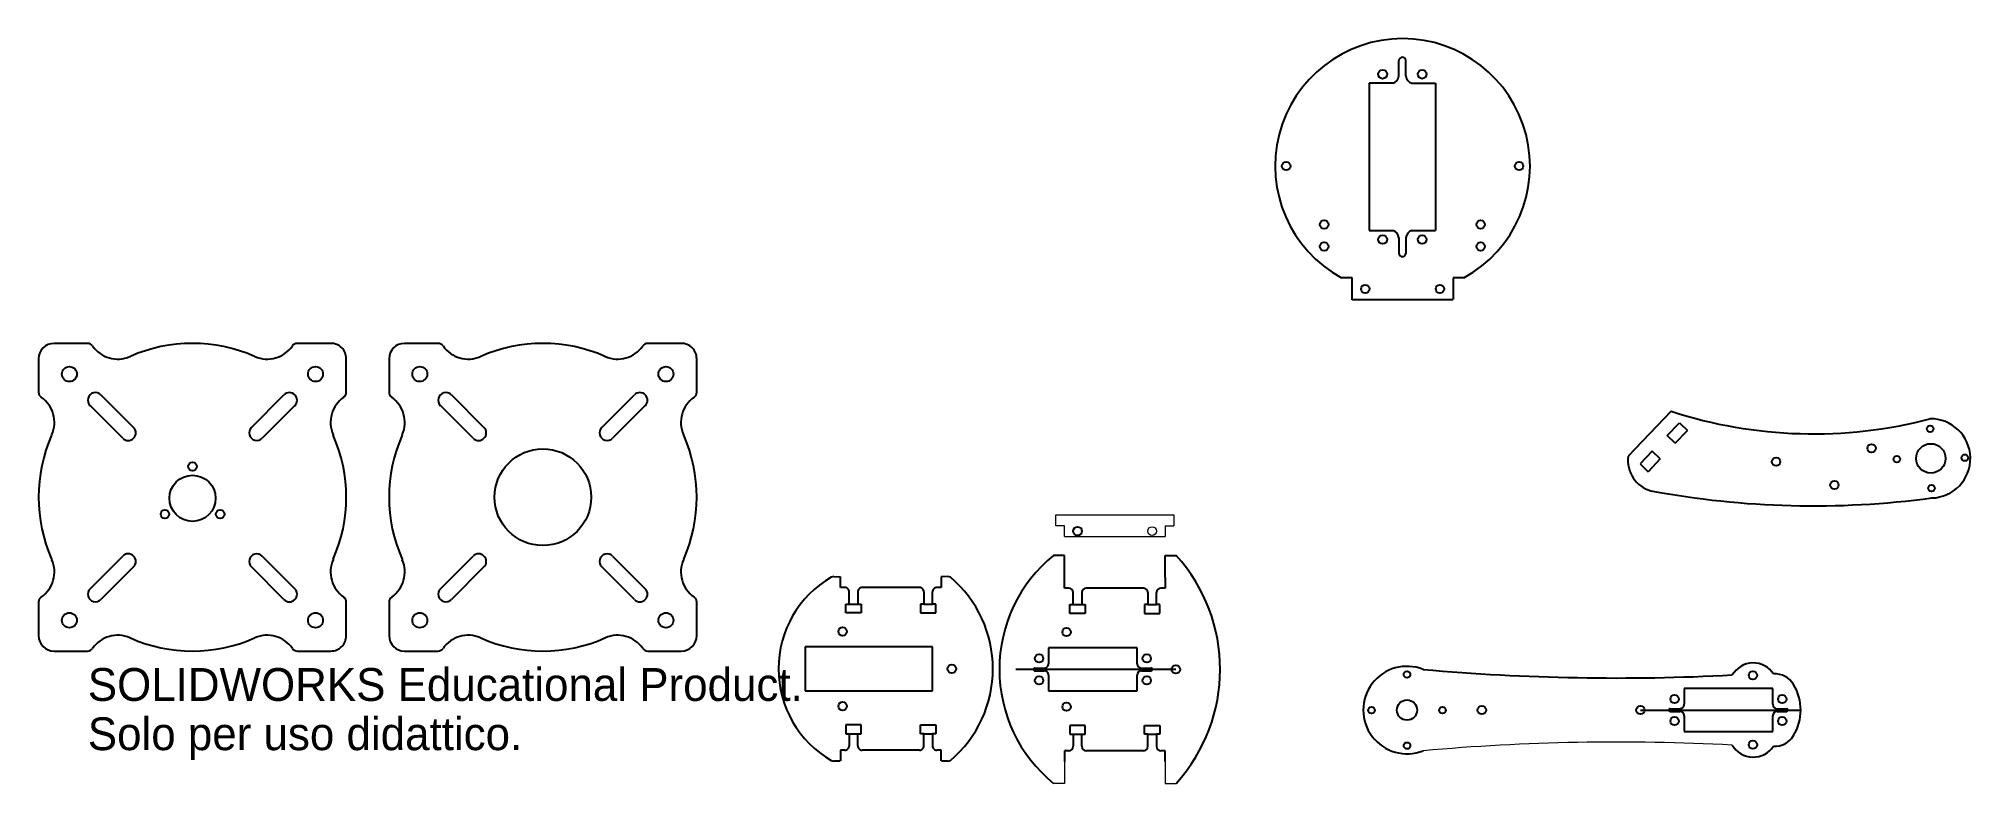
# Model space of a CAD drawing. Header units: millimetres. Extents: x -22 to 857, y -11 to 328.
import ezdxf

# ---------------------------------------------------------------- set-up
doc = ezdxf.new("R2010")
doc.units = ezdxf.units.MM
doc.layers.add('SLD-0', color=174, linetype='Continuous')
doc.styles.add('SLDTEXTSTYLE0', font='Arail.ttf')

msp = doc.modelspace()

# ---------------------------------------------------------------- linework, layer by layer
at = {"layer": 'SLD-0'}
for p, q in [((596.63, 311.09), (596.63, 318.15)), ((599.82, 311.09), (599.82, 318.15)), ((582.7, 307.76), (582.7, 307.76)), ((593.9, 307.76), (583.13, 307.76)), ((583.13, 307.76), (583.13, 240.76)), ((602.55, 307.76), (613.32, 307.76)), ((613.32, 307.76), (613.32, 240.76)), ((583.13, 240.76), (593.9, 240.76)), ((596.63, 237.44), (596.63, 230.37)), ((599.82, 237.44), (599.82, 230.37)), ((602.55, 240.76), (613.32, 240.76)), ((575.3, 219.23), (570.44, 219.23)), ((575.3, 209.23), (575.3, 219.23)), ((621.3, 219.23), (621.3, 209.37)), ((626.16, 219.23), (621.3, 219.23)), ((621.16, 209.23), (575.3, 209.23)), ((-0.12, 189.43), (-15.38, 189.43)), ((110.62, 189.43), (95.37, 189.43)), ((159.34, 189.43), (144.08, 189.43)), ((270.08, 189.43), (254.83, 189.43)), ((-22.38, 182.43), (-22.38, 167.18)), ((19.18, 183.39), (19.44, 183.51)), ((75.81, 183.51), (76.06, 183.39)), ((117.62, 167.18), (117.62, 182.43)), ((137.08, 182.43), (137.08, 167.18)), ((178.64, 183.39), (178.9, 183.51)), ((235.27, 183.51), (235.52, 183.39)), ((277.08, 167.18), (277.08, 182.43)), ((15.88, 146.23), (1.03, 161.08)), ((5.98, 166.03), (20.83, 151.18)), ((74.42, 151.18), (89.27, 166.03)), ((94.22, 161.08), (79.37, 146.23)), ((175.34, 146.23), (160.49, 161.08)), ((165.44, 166.03), (180.28, 151.18)), ((233.88, 151.18), (248.73, 166.03)), ((253.68, 161.08), (238.83, 146.23)), ((720.55, 158.53), (700.99, 138.11)), ((718.72, 147.49), (724.25, 153.27)), ((722.4, 143.96), (727.94, 149.74)), ((724.25, 153.27), (727.94, 149.74)), ((111.59, 147.87), (111.7, 147.61)), ((271.04, 147.87), (271.16, 147.61)), ((722.4, 143.96), (718.72, 147.49)), ((711.87, 140.34), (706.34, 134.56)), ((706.34, 134.56), (710.02, 131.04)), ((715.56, 136.81), (710.02, 131.04)), ((715.56, 136.81), (711.87, 140.34)), ((-16.45, 91.25), (-16.34, 90.99)), ((1.03, 77.78), (15.88, 92.63)), ((79.37, 92.63), (94.22, 77.78)), ((111.7, 91.25), (111.59, 90.99)), ((143.01, 91.25), (143.12, 90.99)), ((160.49, 77.78), (175.34, 92.63)), ((238.83, 92.63), (253.68, 77.78)), ((271.16, 91.25), (271.04, 90.99)), ((444.46, 92.93), (439.46, 92.93)), ((444.46, 82.93), (444.46, 92.93)), ((490.26, 82.93), (490.26, 92.93)), ((490.26, 92.93), (495.26, 92.93)), ((20.83, 87.68), (5.98, 72.84)), ((89.27, 72.84), (74.42, 87.68)), ((180.28, 87.68), (165.44, 72.84)), ((248.73, 72.84), (233.88, 87.68)), ((339.43, 83.32), (342.53, 83.18)), ((342.53, 78.32), (342.53, 83.18)), ((391.43, 83.32), (388.33, 83.18)), ((388.33, 83.18), (388.33, 78.32)), ((444.46, 78.07), (444.46, 82.93)), ((490.26, 82.93), (490.26, 78.07)), ((-22.38, 71.68), (-22.38, 56.43)), ((117.62, 56.43), (117.62, 71.68)), ((137.08, 71.68), (137.08, 56.43)), ((277.08, 56.43), (277.08, 71.68)), ((344.48, 78.32), (342.53, 78.32)), ((344.98, 70.82), (346.48, 70.82)), ((344.98, 66.82), (344.98, 70.82)), ((346.48, 70.82), (346.48, 76.32)), ((346.48, 70.82), (350.38, 70.82)), ((350.38, 76.32), (350.38, 70.82)), ((350.38, 70.82), (351.88, 70.82)), ((351.88, 70.82), (351.88, 66.82)), ((378.48, 78.32), (352.38, 78.32)), ((380.48, 70.82), (378.98, 70.82)), ((378.98, 70.82), (378.98, 66.82)), ((380.48, 76.32), (380.48, 70.82)), ((380.48, 70.82), (384.38, 70.82)), ((384.38, 70.82), (384.38, 76.32)), ((385.88, 70.82), (384.38, 70.82)), ((385.88, 66.82), (385.88, 70.82)), ((388.33, 78.32), (386.38, 78.32)), ((446.41, 78.07), (444.46, 78.07)), ((446.91, 70.57), (448.41, 70.57)), ((446.91, 66.57), (446.91, 70.57)), ((448.41, 70.57), (448.41, 76.07)), ((448.41, 70.57), (452.31, 70.57)), ((452.31, 76.07), (452.31, 70.57)), ((452.31, 70.57), (453.81, 70.57)), ((453.81, 70.57), (453.81, 66.57)), ((480.41, 78.07), (454.31, 78.07)), ((482.41, 70.57), (480.91, 70.57)), ((480.91, 70.57), (480.91, 66.57)), ((482.41, 76.07), (482.41, 70.57)), ((482.41, 70.57), (486.31, 70.57)), ((486.31, 70.57), (486.31, 76.07)), ((487.81, 70.57), (486.31, 70.57)), ((487.81, 66.57), (487.81, 70.57)), ((490.26, 78.07), (488.31, 78.07)), ((351.88, 66.82), (344.98, 66.82)), ((378.98, 66.82), (385.88, 66.82)), ((453.81, 66.57), (446.91, 66.57)), ((480.91, 66.57), (487.81, 66.57)), ((19.18, 55.47), (19.44, 55.36)), ((75.81, 55.36), (76.06, 55.47)), ((178.64, 55.47), (178.9, 55.36)), ((235.27, 55.36), (235.52, 55.47)), ((-15.38, 49.43), (-0.12, 49.43)), ((95.37, 49.43), (110.62, 49.43)), ((144.08, 49.43), (159.34, 49.43)), ((254.83, 49.43), (270.08, 49.43)), ((384.43, 51.32), (326.43, 51.32)), ((326.43, 51.32), (326.43, 31.32)), ((384.43, 31.32), (384.43, 51.32)), ((477.51, 50.82), (437.21, 50.82)), ((437.21, 50.82), (437.21, 43.67)), ((477.51, 43.67), (477.51, 50.82)), ((495.11, 41.07), (422.26, 41.07)), ((430.86, 41.67), (435.21, 41.67)), ((430.86, 40.47), (435.21, 40.47)), ((437.21, 38.47), (437.21, 31.32)), ((477.51, 31.32), (477.51, 38.47)), ((479.51, 41.67), (483.86, 41.67)), ((479.51, 40.47), (483.86, 40.47)), ((326.43, 31.32), (384.43, 31.32)), ((437.21, 31.32), (477.51, 31.32)), ((766.74, 32.32), (726.44, 32.32)), ((726.44, 32.32), (726.44, 25.17)), ((766.74, 25.17), (766.74, 32.32)), ((706.52, 22.57), (779.48, 22.57)), ((720.09, 23.17), (724.44, 23.17)), ((720.09, 21.97), (724.44, 21.97)), ((726.44, 19.97), (726.44, 12.82)), ((766.74, 12.82), (766.74, 19.97)), ((768.74, 23.17), (773.09, 23.17)), ((768.74, 21.97), (773.09, 21.97)), ((351.88, 15.82), (344.98, 15.82)), ((344.98, 15.82), (344.98, 11.82)), ((344.98, 11.82), (346.48, 11.82)), ((346.48, 11.82), (346.48, 6.32)), ((346.48, 11.82), (350.38, 11.82)), ((350.38, 6.32), (350.38, 11.82)), ((350.38, 11.82), (351.88, 11.82)), ((351.88, 11.82), (351.88, 15.82)), ((378.98, 15.82), (385.88, 15.82)), ((378.98, 11.82), (378.98, 15.82)), ((380.48, 11.82), (378.98, 11.82)), ((380.48, 6.32), (380.48, 11.82)), ((380.48, 11.82), (384.38, 11.82)), ((384.38, 11.82), (384.38, 6.32)), ((385.88, 11.82), (384.38, 11.82)), ((385.88, 15.82), (385.88, 11.82)), ((453.81, 15.57), (446.91, 15.57)), ((446.91, 15.57), (446.91, 11.57)), ((446.91, 11.57), (448.41, 11.57)), ((448.41, 11.57), (448.41, 6.07)), ((448.41, 11.57), (452.31, 11.57)), ((452.31, 6.07), (452.31, 11.57)), ((452.31, 11.57), (453.81, 11.57)), ((453.81, 11.57), (453.81, 15.57)), ((480.91, 15.57), (487.81, 15.57)), ((480.91, 11.57), (480.91, 15.57)), ((482.41, 11.57), (480.91, 11.57)), ((482.41, 6.07), (482.41, 11.57)), ((482.41, 11.57), (486.31, 11.57)), ((486.31, 11.57), (486.31, 6.07)), ((487.81, 11.57), (486.31, 11.57)), ((487.81, 15.57), (487.81, 11.57)), ((726.44, 12.82), (766.74, 12.82)), ((344.48, 4.32), (342.53, 4.32)), ((342.53, 4.32), (342.53, -0.54)), ((378.48, 4.32), (352.38, 4.32)), ((388.33, 4.32), (386.38, 4.32)), ((388.33, -0.54), (388.33, 4.32)), ((446.41, 4.07), (444.46, 4.07)), ((444.46, 4.07), (444.46, -0.79)), ((480.41, 4.07), (454.31, 4.07)), ((490.26, 4.07), (488.31, 4.07)), ((490.26, -0.79), (490.26, 4.07)), ((342.39, -0.68), (339.43, -0.68)), ((391.43, -0.68), (388.47, -0.68))]:
    msp.add_line(p, q, dxfattribs=at)
at = {"layer": 'SLD-0', "color": 174, "linetype": 'Continuous', "lineweight": 18, "true_color": 0x0000a0}
for p, q in [((440.46, 111.36), (494.26, 111.36)), ((440.46, 106.36), (440.46, 111.36)), ((444.46, 106.36), (440.46, 106.36)), ((444.46, 101.5), (444.46, 106.36)), ((490.26, 106.36), (494.26, 106.36)), ((490.26, 106.36), (490.26, 101.5)), ((494.26, 111.36), (494.26, 106.36)), ((444.46, 101.5), (490.26, 101.5)), ((444.46, -0.79), (444.46, -10.79)), ((490.26, -0.79), (490.26, -10.79)), ((444.46, -10.79), (439.46, -10.79)), ((490.26, -10.79), (495.26, -10.79))]:
    msp.add_line(p, q, dxfattribs=at)
at = {"layer": 'SLD-0'}
for centre, radius in [((589.23, 311.87), 2), ((607.23, 311.87), 2), ((545.3, 270.1), 1.92), ((651.29, 270.1), 1.92), ((562.63, 243.51), 1.92), ((589.23, 236.65), 2), ((607.23, 236.65), 2), ((633.83, 243.51), 1.92), ((562.63, 233.51), 1.92), ((633.83, 233.51), 1.92), ((581.3, 214.23), 1.9), ((615.3, 214.23), 1.9), ((-8.38, 175.43), 3.4), ((103.62, 175.43), 3.4), ((151.08, 175.43), 3.4), ((263.08, 175.43), 3.4), ((838.38, 150.56), 1.5), ((207.08, 119.43), 22), ((811.7, 141.71), 1.9), ((838.67, 137.07), 6.7), ((47.66, 133.42), 1.93), ((768.26, 135.55), 1.9), ((823.17, 136.73), 1.5), ((854.17, 137.4), 1.5), ((47.66, 118.92), 10.5), ((794.8, 124.96), 1.9), ((838.96, 123.57), 1.5), ((35.1, 111.67), 1.93), ((60.21, 111.67), 1.93), ((450.41, 104), 2), ((-8.38, 63.43), 3.4), ((103.62, 63.43), 3.4), ((151.08, 63.43), 3.4), ((263.08, 63.43), 3.4), ((343.5, 58.32), 1.93), ((445.42, 58.07), 1.92), ((432.86, 46.07), 1.93), ((481.86, 46.07), 1.93), ((393.18, 41.32), 1.93), ((432.86, 36.07), 1.93), ((481.86, 36.07), 1.93), ((495.11, 41.07), 1.92), ((600.31, 38.77), 1.5), ((757.71, 38.37), 1.92), ((600.31, 22.57), 4.6), ((722.09, 27.57), 1.92), ((771.09, 27.57), 1.92), ((343.5, 24.32), 1.93), ((445.42, 24.07), 1.92), ((584.11, 22.57), 1.5), ((616.51, 22.57), 1.5), ((634.34, 22.57), 1.92), ((706.52, 22.57), 1.92), ((722.09, 17.57), 1.92), ((771.09, 17.57), 1.92), ((600.31, 6.37), 1.5), ((757.71, 6.77), 1.92)]:
    msp.add_circle(centre, radius, dxfattribs=at)
at = {"layer": 'SLD-0', "color": 174, "linetype": 'Continuous', "lineweight": 18, "true_color": 0x0000a0}
msp.add_circle((484.3, 104), 2, dxfattribs=at)
at = {"layer": 'SLD-0'}
for centre, radius, start, end in [((598.3, 270.1), 57.99, 298.71144, 241.28856), ((598.23, 318.01), 1.6, 4.99775, 175.00225), ((592.71, 311.52), 3.94, 287.60824, 353.71934), ((603.74, 311.52), 3.94, 186.28062, 252.39175), ((592.71, 237.01), 3.94, 6.28066, 72.39176), ((603.74, 237.01), 3.94, 107.60824, 173.71936), ((598.23, 230.51), 1.6, 184.99779, 355.00221), ((-15.38, 182.43), 7, 90, 180), ((-0.12, 186.63), 2.8, 34.94372, 90.00002), ((13.65, 196.25), 14, 214.94369, 293.28454), ((47.62, 119.43), 70, 66.25709, 113.74291), ((81.6, 196.25), 14, 246.71546, 325.0563), ((95.37, 186.63), 2.8, 90, 145.05634), ((110.62, 182.43), 7, 0, 90.00002), ((144.08, 182.43), 7, 90, 180), ((159.34, 186.63), 2.8, 34.94374, 90.00002), ((173.11, 196.25), 14, 214.94369, 293.28453), ((207.08, 119.43), 70, 66.25709, 113.74291), ((241.06, 196.25), 14, 246.71546, 325.05631), ((254.83, 186.63), 2.8, 90, 145.05633), ((270.08, 182.43), 7, 0, 90.00002), ((-19.58, 167.18), 2.8, 180, 235.05632), ((3.5, 163.55), 3.5, 44.99999, 225), ((91.74, 163.55), 3.5, 314.99999, 134.99999), ((114.82, 167.18), 2.8, 304.94367, 0), ((139.88, 167.18), 2.8, 180, 235.05631), ((162.96, 163.55), 3.5, 44.99999, 225), ((251.2, 163.55), 3.5, 314.99999, 134.99999), ((274.28, 167.18), 2.8, 304.94367, 0), ((-29.2, 153.41), 14, 336.71546, 55.05631), ((124.45, 153.41), 14, 124.94369, 203.28455), ((130.26, 153.41), 14, 336.71546, 55.05631), ((283.9, 153.41), 14, 124.94369, 203.28455), ((785.34, 357.6), 209.35, 251.97383, 284.65005), ((18.35, 148.7), 3.5, 224.99999, 44.99999), ((76.9, 148.7), 3.5, 134.99995, 315.00003), ((177.81, 148.7), 3.5, 224.99999, 44.99999), ((236.35, 148.7), 3.5, 134.99995, 315.00003), ((838.67, 137.07), 18, 271.23198, 91.23198), ((47.62, 119.43), 70, 156.25709, 203.7429), ((47.62, 119.43), 70, 336.25709, 23.74291), ((207.08, 119.43), 70, 156.25709, 203.7429), ((207.08, 119.43), 70, 336.25709, 23.74291), ((715.17, 136.12), 14.32, 172.02929, 254.44544), ((785.38, 520.25), 404.76, 259.45917, 277.62161), ((-29.2, 85.46), 14, 304.94369, 23.28453), ((18.35, 90.16), 3.5, 314.99999, 134.99999), ((76.9, 90.16), 3.5, 44.99995, 225.00003), ((124.45, 85.46), 14, 156.71545, 235.05631), ((130.26, 85.46), 14, 304.94369, 23.28453), ((177.81, 90.16), 3.5, 314.99999, 134.99999), ((236.35, 90.16), 3.5, 44.99995, 225.00003), ((283.9, 85.46), 14, 156.71545, 235.05632), ((481.7, 41.07), 66.89, 129.16592, 230.83408), ((438.01, 41.07), 77.24, 317.82461, 42.17539), ((362.46, 41.32), 48.15, 120.06582, 239.93418), ((339.43, 81.32), 2, 90, 123.3487), ((391.43, 81.32), 2, 56.65131, 90.00009), ((357.37, 41.32), 54.52, 310.15063, 49.84937), ((-19.58, 71.68), 2.8, 124.9437, 180), ((3.5, 75.31), 3.5, 134.99999, 315), ((91.74, 75.31), 3.5, 224.99999, 44.99999), ((114.82, 71.68), 2.8, 0, 55.05633), ((139.88, 71.68), 2.8, 124.9437, 180), ((162.96, 75.31), 3.5, 134.99999, 315), ((251.2, 75.31), 3.5, 224.99999, 44.99999), ((274.28, 71.68), 2.8, 0, 55.05632), ((344.48, 76.32), 2, 0, 90.00003), ((352.38, 76.32), 2, 89.99997, 180), ((378.48, 76.32), 2, 0, 90.00009), ((386.38, 76.32), 2, 89.99989, 180), ((446.41, 76.07), 2, 0, 89.9998), ((454.31, 76.07), 2, 90.00006, 180), ((480.41, 76.07), 2, 0, 89.99983), ((488.31, 76.07), 2, 90.00009, 180), ((-15.38, 56.43), 7, 180, 270), ((13.65, 42.61), 14, 66.71546, 145.05631), ((47.62, 119.43), 70, 246.25709, 293.74291), ((81.6, 42.61), 14, 34.9437, 113.28454), ((110.62, 56.43), 7, 269.99998, 359.99999), ((144.08, 56.43), 7, 180, 270), ((173.11, 42.61), 14, 66.71546, 145.05631), ((207.08, 119.43), 70, 246.25709, 293.7429), ((241.06, 42.61), 14, 34.94369, 113.28454), ((270.08, 56.43), 7, 269.99998, 359.99998), ((-0.12, 52.23), 2.8, 269.99998, 325.05627), ((95.37, 52.23), 2.8, 214.94366, 270), ((159.34, 52.23), 2.8, 269.99998, 325.05628), ((254.83, 52.23), 2.8, 214.94365, 270), ((757.86, 32.94), 11.05, 33.32586, 149.62917), ((430.86, 41.07), 0.6, 89.99981, 180), ((430.86, 41.07), 0.6, 180, 270.00019), ((435.21, 43.67), 2, 269.99989, 0), ((435.21, 38.47), 2, 0, 90.00011), ((479.51, 43.67), 2, 180, 270), ((479.51, 38.47), 2, 90, 180), ((483.86, 41.07), 0.6, 0, 90.00057), ((483.86, 41.07), 0.6, 269.99943, 0), ((600.31, 22.57), 19.9, 68.38006, 291.61994), ((696, 1036.67), 999.52, 264.92826, 273.00103), ((767.68, 29.03), 10, 31.0177, 93.35662), ((756.94, 22.57), 22.53, 328.9823, 31.0177), ((720.09, 22.57), 0.6, 89.99981, 180), ((720.09, 22.57), 0.6, 180, 270.00019), ((724.44, 25.17), 2, 269.99989, 0), ((724.44, 19.97), 2, 0, 90.00011), ((768.74, 25.17), 2, 180, 270), ((768.74, 19.97), 2, 90, 180), ((773.09, 22.57), 0.6, 0, 90.00057), ((773.09, 22.57), 0.6, 269.99943, 0), ((767.68, 16.11), 10, 266.628, 328.9823), ((344.48, 6.32), 2, 269.99997, 0), ((352.38, 6.32), 2, 180, 270.00003), ((378.48, 6.32), 2, 269.99991, 0), ((386.38, 6.32), 2, 180, 270.00011), ((446.41, 6.07), 2, 270.0002, 0), ((454.31, 6.07), 2, 180, 269.99994), ((480.41, 6.07), 2, 270.00017, 0), ((488.31, 6.07), 2, 180, 269.99991), ((757.86, 12.2), 11.05, 210.37083, 326.67414), ((339.43, 1.32), 2, 236.65131, 270), ((391.43, 1.32), 2, 269.99991, 303.3487)]:
    msp.add_arc(centre, radius, start, end, dxfattribs=at)
at = {"layer": 'SLD-0', "color": 174, "linetype": 'Continuous', "lineweight": 18, "true_color": 0x0000a0}
msp.add_arc((696, -991.54), 999.52, 86.99897, 95.07174, dxfattribs=at)

# ---------------------------------------------------------------- texts
at = {"color": 7, "linetype": 'Continuous', "char_height": 14.9403, "attachment_point": 1, "style": 'SLDTEXTSTYLE0'}
for s, insert in [('SOLIDWORKS Educational Product.', (0, 41.67)), ('Solo per uso didattico.', (0, 19.26))]:
    msp.add_mtext(s, dxfattribs=dict(at, insert=insert))

doc.saveas('drawing.dxf')
